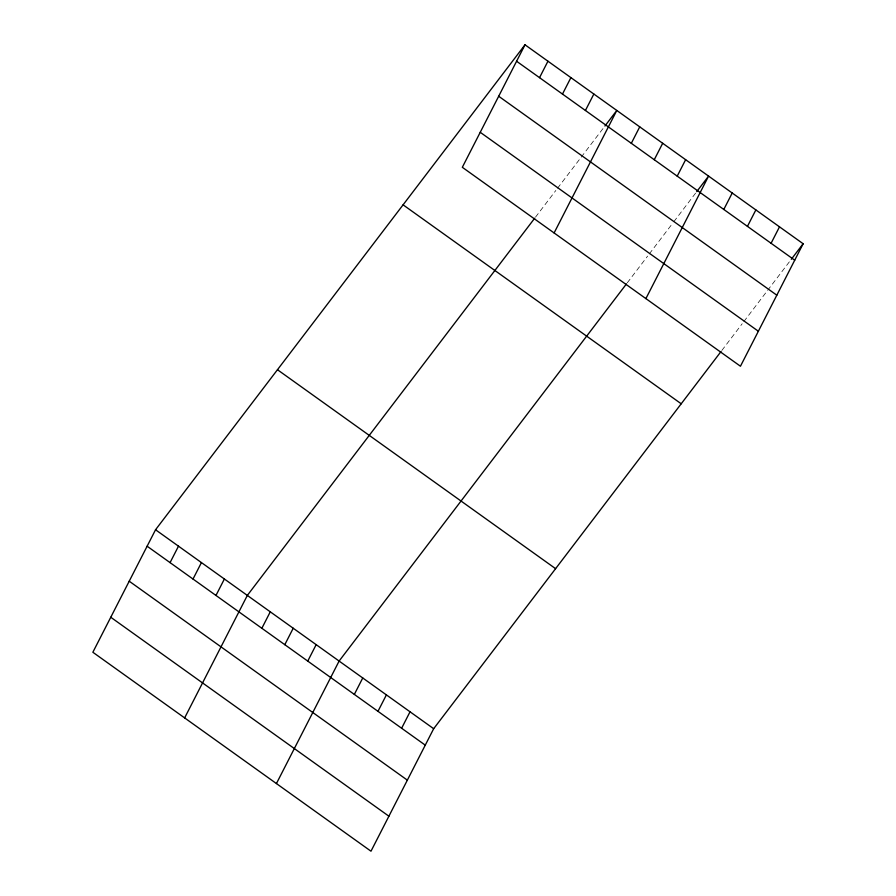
<?xml version="1.0" encoding="UTF-8"?>
<svg xmlns="http://www.w3.org/2000/svg" width="896" height="896" viewBox="0 0 896 896"><rect width="100%" height="100%" fill="white"/><g stroke="black" fill="none" stroke-linecap="round" stroke-linejoin="round"><path stroke-width="0.67" stroke-dasharray="4.48 3.36" d="M535.506 217.146L555.834 190.467M557.525 188.25L580.384 158.245M581.235 157.125L604.094 127.12M627.29 282.8L647.618 256.122M649.309 253.904L673.019 222.779M673.859 221.67L695.878 192.774M721.862 350.437L742.179 323.758M743.87 321.541L790.44 260.411"/><path stroke-width="1.34" d="M525.011 44.8L462.325 167.294L740.454 366.24L803.141 243.746L525.011 44.8L155.546 529.76L92.859 652.254L370.989 851.2L433.675 728.706L721.011 351.546M170.072 562.621L178.494 546.168M193.021 579.029L201.432 562.587M215.97 595.448L224.381 578.995M184.643 717.909L247.33 595.414L534.666 218.254M539.538 77.661L547.949 61.208M261.856 628.275L270.278 611.822M562.486 94.069L570.898 77.627M284.805 644.683L293.216 628.242M585.424 110.488L593.846 94.035M307.754 661.102L316.165 644.65M554.109 232.949L616.795 110.454L604.934 126.011M276.427 783.563L339.114 661.058L626.45 283.909M631.322 143.315L639.733 126.862M354.334 694.422L362.757 677.97M654.27 159.723L662.682 143.282M377.978 711.334L386.4 694.882M677.208 176.142L685.63 159.69M401.621 728.246L410.032 711.794M645.893 298.603L708.579 176.109L696.718 191.666M723.8 209.462L732.222 193.01M747.443 226.374L755.854 209.922M771.086 243.286L779.498 226.834M791.291 259.302L803.141 243.746M516.589 61.253L794.73 260.187M498.68 96.242L776.821 295.187M480.234 132.294L758.363 331.24M403.088 204.837L681.218 403.782M277.469 369.723L555.598 568.669M155.546 529.76L433.675 728.706M147.123 546.213L425.264 745.147M129.214 581.202L407.355 780.147M110.768 617.254L388.898 816.2"/></g></svg>
